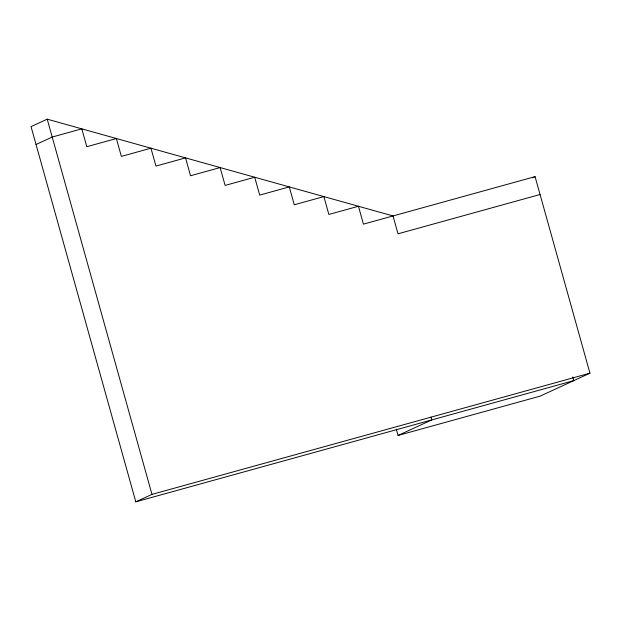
<?xml version="1.0" encoding="UTF-8"?>
<svg xmlns="http://www.w3.org/2000/svg" width="621" height="621" viewBox="0 0 621 621"><rect width="100%" height="100%" fill="white"/><g stroke="black" fill="none" stroke-linecap="round" stroke-linejoin="round"><path stroke-width="0.93" d="M540.068 194.505L398.022 233.814L393.031 215.945L47.219 119.17L31.05 126.622L135.805 501.83L573.781 380.619L572.748 376.9M36.041 144.491L52.203 137.039L81.801 128.85L86.785 146.719L116.375 138.53L121.367 156.391L150.957 148.202L155.949 166.071L185.539 157.881L190.531 175.751L220.121 167.561L225.113 185.423L254.703 177.233L259.694 195.103L289.285 186.913L294.276 204.783L323.867 196.593L328.858 214.455L358.449 206.265L363.44 224.134L535.077 176.636L589.95 373.174L540.107 396.144L398.061 435.453L396.314 429.204M532.523 177.816L535.077 176.636M135.805 501.83L151.974 494.378L589.95 373.174M398.061 435.453L431.735 419.936L430.958 417.141M47.219 119.17L151.974 494.378"/></g></svg>
